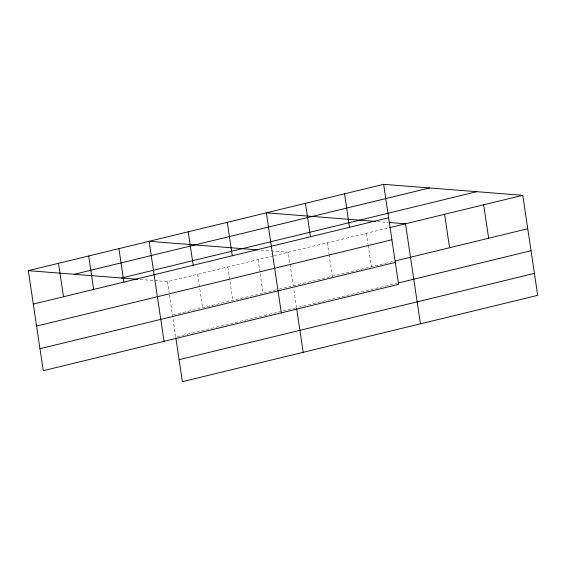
<?xml version="1.0" encoding="UTF-8"?>
<svg xmlns="http://www.w3.org/2000/svg" width="566" height="566" viewBox="0 0 566 566"><rect width="100%" height="100%" fill="white"/><g stroke="black" fill="none" stroke-linecap="round" stroke-linejoin="round"><path stroke-width="0.42" stroke-dasharray="2.83 2.12" d="M154.667 280.616L167.423 281.62L273.13 255.945M273.972 255.74L388.495 227.921M173.26 314.859L263.027 293.054L259.822 271.616M263.869 292.848L278.132 289.389M278.967 289.184L394.346 261.152M295.678 307.897L175.708 337.046L169.213 293.627M397.629 283.134L296.513 307.692L293.613 288.25M377.437 221.575L388.488 222.452M261.025 250.13L288.236 252.273L289.898 263.423M140.212 279.477L153.818 280.552M366.407 233.284L368.07 244.434M368.197 245.29L371.402 266.728M327.318 242.779L328.988 253.929M329.115 254.785L332.32 276.222M290.025 264.28L293.23 285.717M258.032 259.61L259.695 270.76M227.829 266.947L232.824 300.39M197.626 274.284L202.621 307.727M167.423 281.62L169.085 292.771"/><path stroke-width="0.85" d="M383.628 184.332L398.577 284.38L43.249 370.695L28.3 270.654L383.628 184.332L522.751 195.305L537.7 295.346L182.372 381.668L175.835 337.916M74.21 274.277L429.537 187.954M121.513 278.005L476.841 191.683M33.295 304.098L388.623 217.776M389.344 227.709L522.751 195.305M36.585 326.073L391.913 239.758M395.195 260.947L527.745 228.749M39.967 348.72L395.294 262.398M398.478 282.922L531.028 250.724M179.089 359.686L534.417 273.371M375.732 221.44L266.367 212.823L281.323 312.864M389.337 222.516L405.489 223.789L420.439 323.83M257.629 249.861L149.113 241.307L164.062 341.348M28.3 270.654L137.665 279.279M483.661 204.8L488.663 238.244M444.579 214.295L449.574 247.738M344.538 193.827L349.54 227.27M305.456 203.328L310.451 236.765M296.648 308.569L303.185 352.314M227.284 222.318L232.279 255.761M188.195 231.812L193.197 265.256M118.91 248.644L123.904 282.087M88.706 255.981L93.701 289.424M58.503 263.317L63.498 296.761"/></g></svg>
